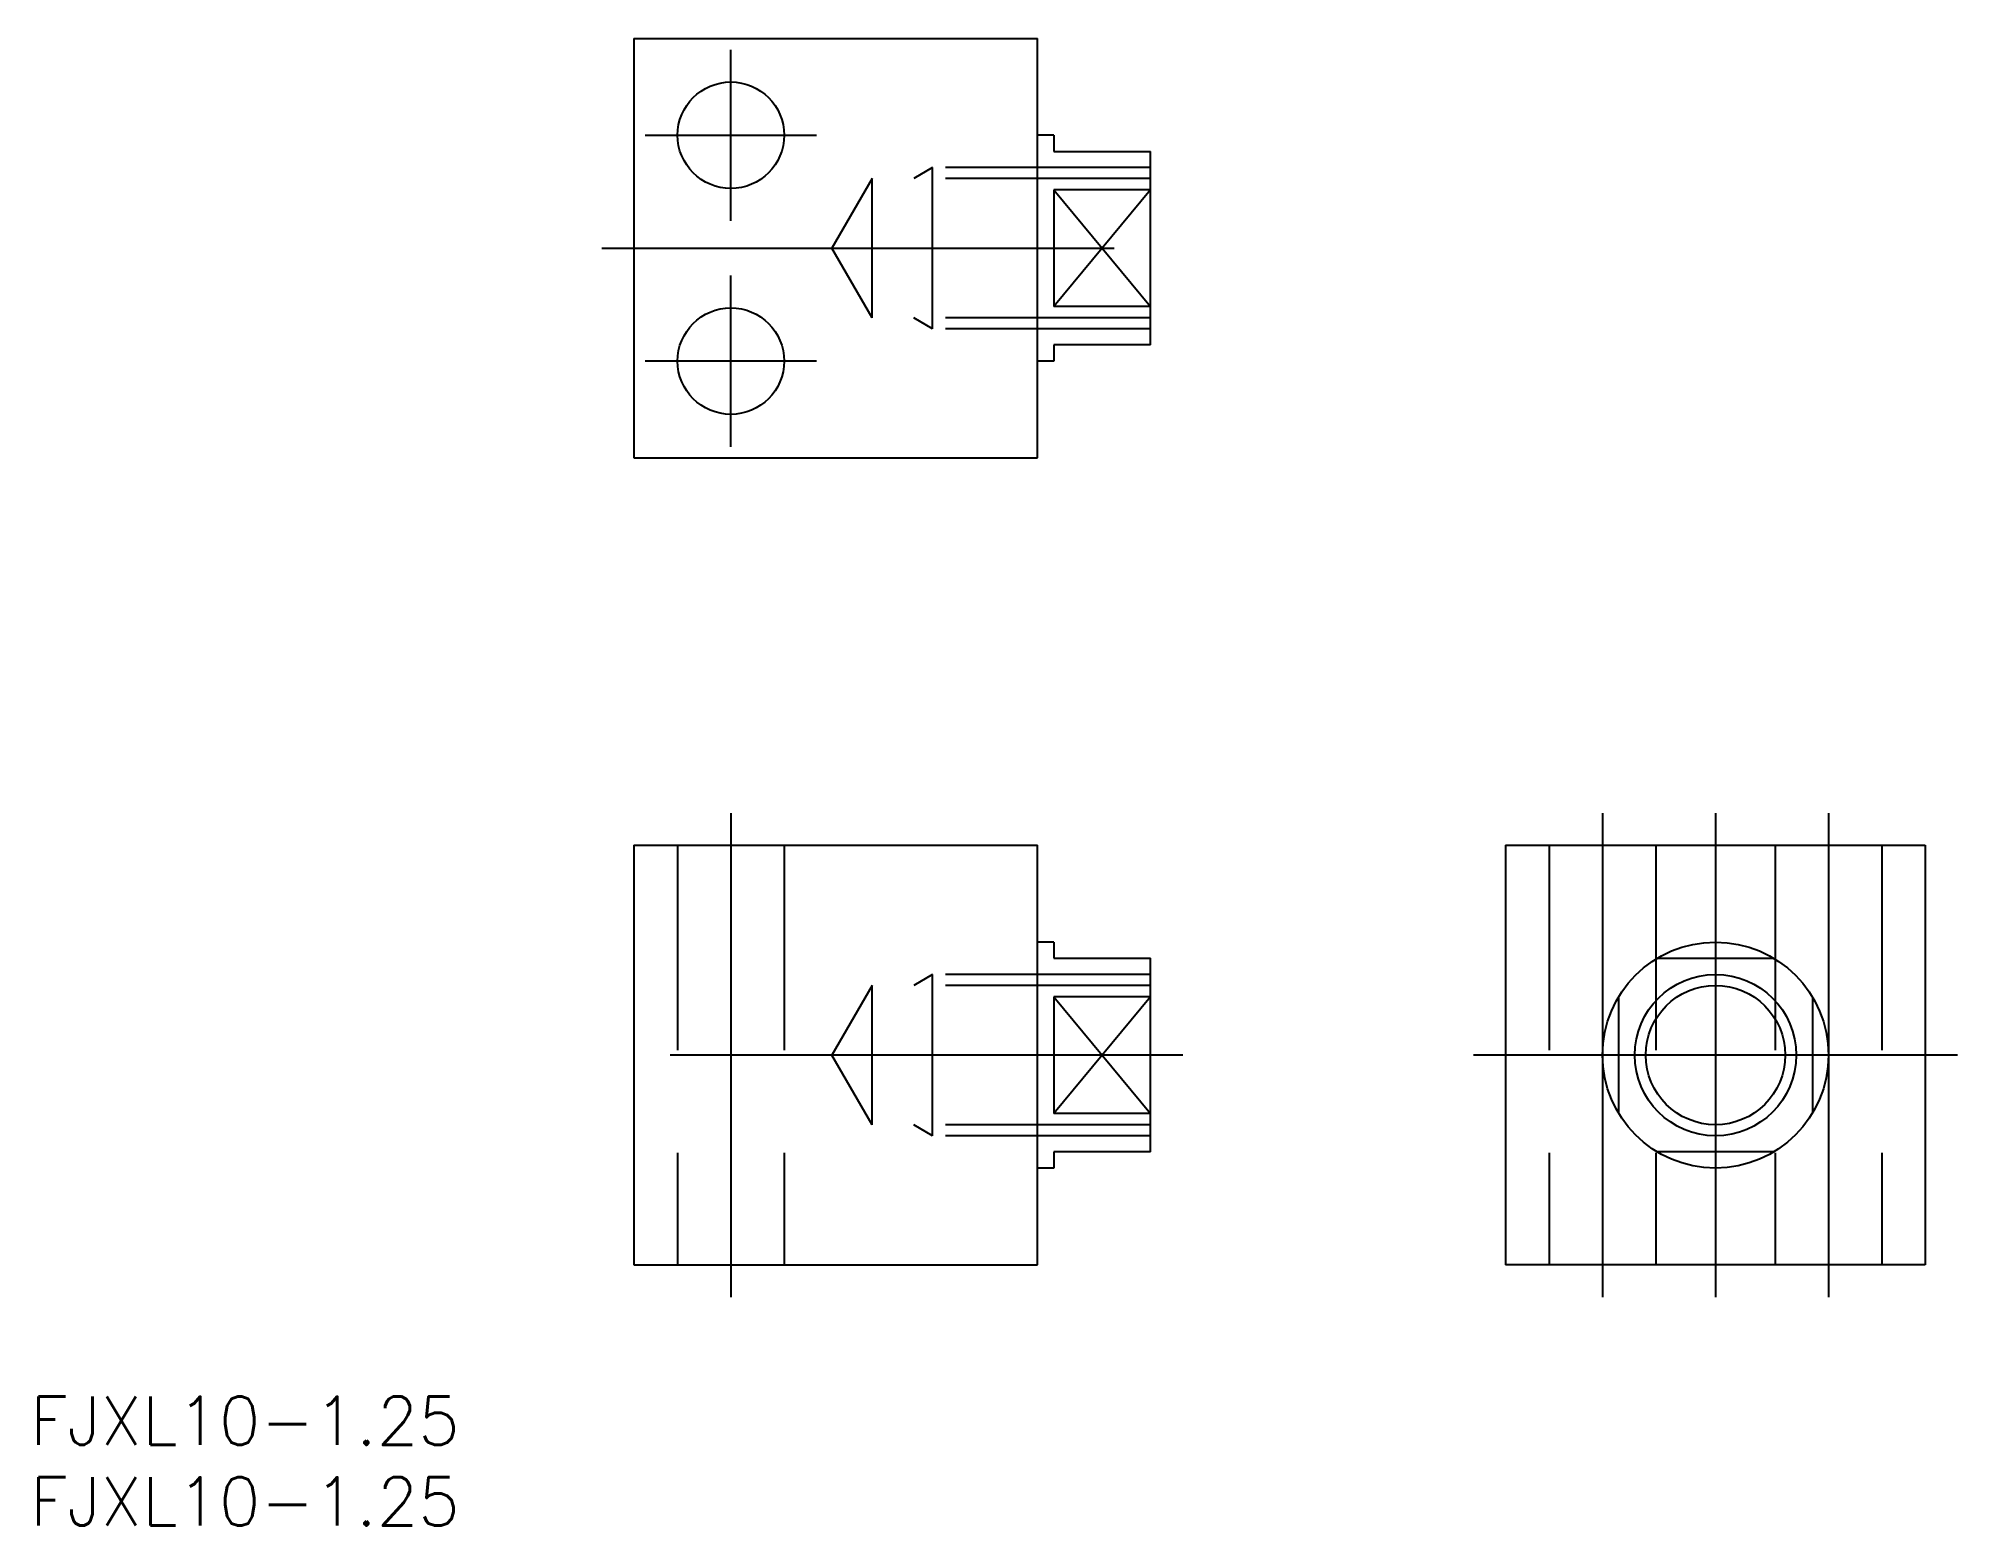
# Model space of a CAD drawing. Extents: x -104 to 15, y -29 to 63.
import ezdxf

# ---------------------------------------------------------------- set-up
doc = ezdxf.new("R2010")
doc.units = 0
doc.linetypes.add('CENTER', pattern=[50.8, 31.75, -6.35, 6.35, -6.35])
doc.linetypes.add('DASHED', pattern=[19.05, 12.7, -6.35])
doc.layers.get('0').update_dxf_attribs({"linetype": 'CONTINUOUS'})
doc.layers.add('CENTER', color=1, linetype='CENTER')
doc.styles.get("Standard").update_dxf_attribs({"font": 'txt.shx', "height": 3, "bigfont": 'bigfont.shx'})

msp = doc.modelspace()

# ---------------------------------------------------------------- linework, layer by layer
at = {"color": 7, "linetype": 'CONTINUOUS'}
for p, q in [((-67, 63), (-67, 37)), ((-67, 63), (-42, 63)), ((-42, 37), (-42, 63)), ((-41, 57), (-42, 57)), ((-41, 57), (-41, 56)), ((-41, 56), (-35, 56)), ((-35, 44), (-35, 56)), ((-41, 53.61), (-41, 46.39)), ((-35, 53.61), (-41, 53.61)), ((-35, 46.39), (-41, 46.39)), ((-35, 44), (-41, 44)), ((-41, 44), (-41, 43)), ((-41, 43), (-42, 43)), ((-67, 37), (-42, 37)), ((-67, 13), (-67, -13)), ((-67, 13), (-42, 13)), ((-42, -13), (-42, 13)), ((-13, 13), (-13, -13)), ((-13, 13), (13, 13)), ((13, 13), (13, -13)), ((-41, 7), (-42, 7)), ((-41, 7), (-41, 6)), ((-41, 6), (-35, 6)), ((-35, -6), (-35, 6)), ((-3.61, 6), (3.61, 6)), ((-41, 3.61), (-41, -3.61)), ((-35, 3.61), (-41, 3.61)), ((-6, 3.61), (-6, -3.61)), ((6, 3.61), (6, -3.61)), ((-35, -3.61), (-41, -3.61)), ((-41, -7), (-42, -7)), ((-41, -6), (-41, -7)), ((-35, -6), (-41, -6)), ((3.61, -6), (-3.61, -6)), ((-67, -13), (-42, -13)), ((13, -13), (-13, -13))]:
    msp.add_line(p, q, dxfattribs=at)
at = {"color": 3, "linetype": 'DASHED'}
for p, q in [((-48.5, 55), (-49.67, 54.32)), ((-48.5, 45), (-48.5, 55)), ((-35, 55), (-48.5, 55)), ((-52.25, 54.32), (-54.75, 50)), ((-52.25, 45.68), (-52.25, 54.32)), ((-35, 54.32), (-52.25, 54.32)), ((-52.25, 45.68), (-54.75, 50)), ((-35, 45.68), (-52.25, 45.68)), ((-48.5, 45), (-49.67, 45.68)), ((-35, 45), (-48.5, 45)), ((-64.3, 13), (-64.3, -13)), ((-57.7, 13), (-57.7, -13)), ((-10.3, 13), (-10.3, -13)), ((-3.7, 13), (-3.7, -13)), ((3.7, 13), (3.7, -13)), ((10.3, 13), (10.3, -13)), ((-48.5, 5), (-49.67, 4.32)), ((-48.5, -5), (-48.5, 5)), ((-35, 5), (-48.5, 5)), ((-52.25, 4.32), (-54.75, 0)), ((-52.25, -4.32), (-52.25, 4.32)), ((-35, 4.32), (-52.25, 4.32)), ((-52.25, -4.32), (-54.75, 0)), ((-35, -4.32), (-52.25, -4.32)), ((-48.5, -5), (-49.67, -4.32)), ((-35, -5), (-48.5, -5))]:
    msp.add_line(p, q, dxfattribs=at)
at = {"color": 3, "linetype": 'CONTINUOUS'}
for p, q in [((-41, 53.61), (-35, 46.39)), ((-35, 53.61), (-41, 46.39)), ((-35, 3.61), (-41, -3.61)), ((-41, 3.61), (-35, -3.61))]:
    msp.add_line(p, q, dxfattribs=at)
at = {"color": 7, "linetype": 'CONTINUOUS'}
for centre, radius in [((-61, 57), 3.3), ((-61, 43), 3.3), ((0, 0), 7), ((0, 0), 4.32)]:
    msp.add_circle(centre, radius, dxfattribs=at)
at = {"color": 3, "linetype": 'CONTINUOUS'}
msp.add_circle((0, 0), 5, dxfattribs=at)
at = {"layer": 'CENTER', "color": 1, "linetype": 'CENTER'}
for p, q in [((-61, 51.7), (-61, 62.3)), ((-66.3, 57), (-55.7, 57)), ((-69, 50), (-33, 50)), ((-61, 37.7), (-61, 48.3)), ((-55.7, 43), (-66.3, 43)), ((-61, 15), (-61, -15)), ((-7, 15), (-7, -15)), ((0, 15), (0, -15)), ((7, 15), (7, -15)), ((-33, 0), (-69, 0)), ((15, 0), (-15, 0))]:
    msp.add_line(p, q, dxfattribs=at)

# ---------------------------------------------------------------- texts
at = {"color": 7, "linetype": 'CONTINUOUS'}
for p in [(-104.41, -24.16), (-104.41, -29.16)]:
    msp.add_text('FJXL10-1.25', height=3, dxfattribs=at).set_placement(p)

doc.saveas('drawing.dxf')
